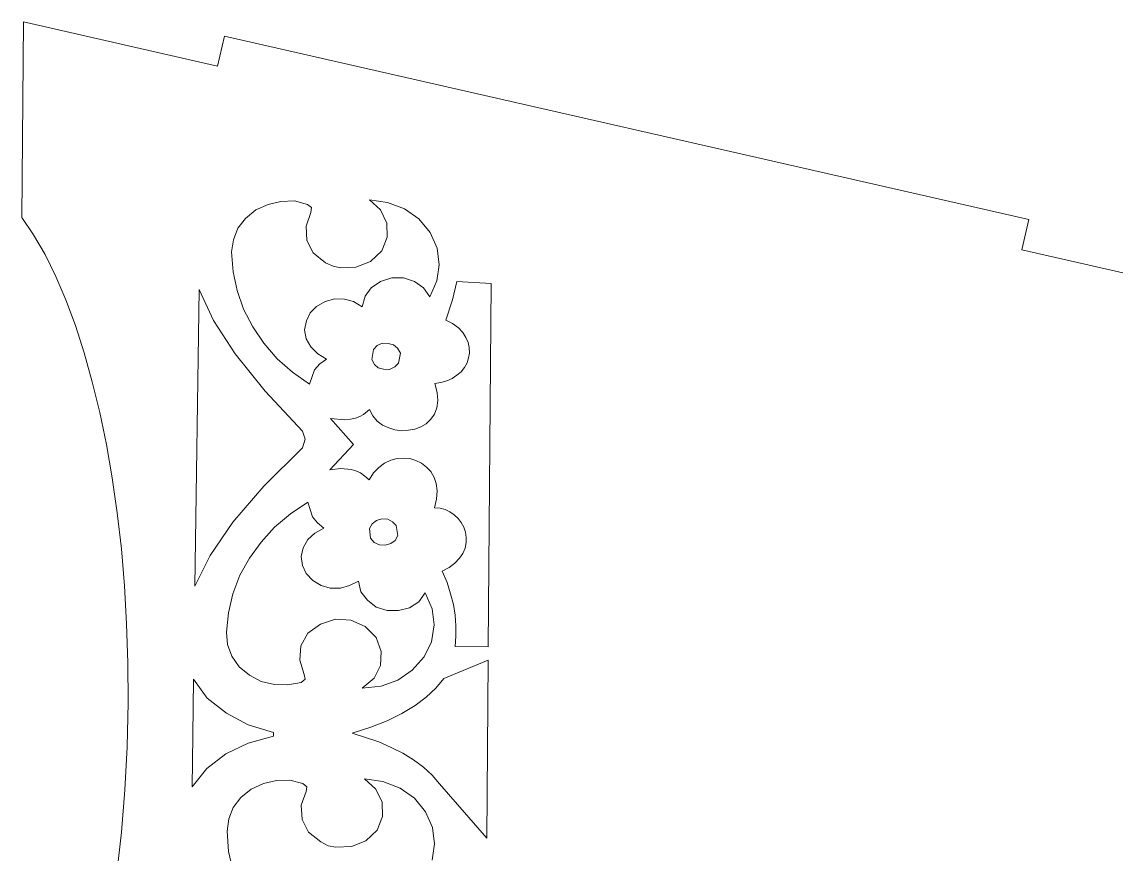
# Model space of a CAD drawing. Header units: inches. Extents: x -2.95 to 3.29, y -5.05 to 4.57.
# Drawn here: x -2.838 to -1.351, y 3.444 to 4.574 of the extents above; entities that cross this region are included whole.
import ezdxf

# ---------------------------------------------------------------- set-up
doc = ezdxf.new("R2010")
doc.units = ezdxf.units.IN
doc.header["$MEASUREMENT"] = 0
doc.layers.add('Katman 1', color=7, linetype='Continuous')

msp = doc.modelspace()

# ---------------------------------------------------------------- linework, layer by layer
at = {"layer": 'Katman 1', "color": 250, "lineweight": 9}
for points in [[(-2.8376, 4.3084), (-2.8376, 4.3084), (-2.8355, 4.5744), (-2.8355, 4.5744)], [(-2.8355, 4.5744), (-2.8355, 4.5744), (-2.5717, 4.5142), (-2.5717, 4.5142)], [(-2.5717, 4.5142), (-2.5717, 4.5142), (-2.5623, 4.5551), (-2.5623, 4.5551)], [(-2.5623, 4.5551), (-2.5623, 4.5551), (-1.4702, 4.3057), (-1.4702, 4.3057)], [(-2.52, 4.3189), (-2.52, 4.3189), (-2.5032, 4.3264), (-2.5032, 4.3264)], [(-2.5032, 4.3264), (-2.5032, 4.3264), (-2.4857, 4.3305), (-2.4857, 4.3305)], [(-2.4857, 4.3305), (-2.4857, 4.3305), (-2.4675, 4.3311), (-2.4675, 4.3311)], [(-2.4675, 4.3311), (-2.4675, 4.3311), (-2.4496, 4.3264), (-2.4496, 4.3264)], [(-2.4496, 4.3264), (-2.4496, 4.3264), (-2.4444, 4.3221), (-2.4444, 4.3221)], [(-2.3656, 4.3324), (-2.3656, 4.3324), (-2.3411, 4.329), (-2.3411, 4.329)], [(-2.3506, 4.3189), (-2.3506, 4.3189), (-2.3656, 4.3324), (-2.3656, 4.3324)], [(-2.3411, 4.329), (-2.3411, 4.329), (-2.3177, 4.3204), (-2.3177, 4.3204)], [(-2.5338, 4.3074), (-2.5338, 4.3074), (-2.52, 4.3189), (-2.52, 4.3189)], [(-2.4452, 4.3154), (-2.4452, 4.3154), (-2.4516, 4.2966), (-2.4516, 4.2966)], [(-2.4444, 4.3221), (-2.4444, 4.3221), (-2.4452, 4.3154), (-2.4452, 4.3154)], [(-2.3417, 4.301), (-2.3417, 4.301), (-2.3506, 4.3189), (-2.3506, 4.3189)], [(-2.3177, 4.3204), (-2.3177, 4.3204), (-2.2983, 4.3067), (-2.2983, 4.3067)], [(-2.8217, 4.2848), (-2.8217, 4.2848), (-2.8376, 4.3084), (-2.8376, 4.3084)], [(-2.5444, 4.2939), (-2.5444, 4.2939), (-2.5338, 4.3074), (-2.5338, 4.3074)], [(-2.4516, 4.2966), (-2.4516, 4.2966), (-2.4504, 4.2774), (-2.4504, 4.2774)], [(-2.3415, 4.2818), (-2.3415, 4.2818), (-2.3417, 4.301), (-2.3417, 4.301)], [(-2.2983, 4.3067), (-2.2983, 4.3067), (-2.283, 4.2883), (-2.283, 4.2883)], [(-1.4702, 4.3057), (-1.4702, 4.3057), (-1.4796, 4.2648), (-1.4796, 4.2648)], [(-2.8061, 4.2581), (-2.8061, 4.2581), (-2.8217, 4.2848), (-2.8217, 4.2848)], [(-2.5501, 4.2781), (-2.5501, 4.2781), (-2.5444, 4.2939), (-2.5444, 4.2939)], [(-2.3486, 4.2633), (-2.3486, 4.2633), (-2.3415, 4.2818), (-2.3415, 4.2818)], [(-2.283, 4.2883), (-2.283, 4.2883), (-2.2737, 4.2669), (-2.2737, 4.2669)], [(-2.5527, 4.2617), (-2.5527, 4.2617), (-2.5501, 4.2781), (-2.5501, 4.2781)], [(-2.4504, 4.2774), (-2.4504, 4.2774), (-2.4421, 4.2605), (-2.4421, 4.2605)], [(-2.2737, 4.2669), (-2.2737, 4.2669), (-2.2707, 4.2441), (-2.2707, 4.2441)], [(-2.7916, 4.2286), (-2.7916, 4.2286), (-2.8061, 4.2581), (-2.8061, 4.2581)], [(-2.5505, 4.2347), (-2.5505, 4.2347), (-2.5527, 4.2617), (-2.5527, 4.2617)], [(-2.4421, 4.2605), (-2.4421, 4.2605), (-2.4254, 4.2471), (-2.4254, 4.2471)], [(-2.3641, 4.2487), (-2.3641, 4.2487), (-2.3486, 4.2633), (-2.3486, 4.2633)], [(-1.4796, 4.2648), (-1.4796, 4.2648), (-1.2068, 4.2025), (-1.2068, 4.2025)], [(-2.4254, 4.2471), (-2.4254, 4.2471), (-2.4149, 4.2425), (-2.4149, 4.2425)], [(-2.4149, 4.2425), (-2.4149, 4.2425), (-2.4048, 4.2403), (-2.4048, 4.2403)], [(-2.4048, 4.2403), (-2.4048, 4.2403), (-2.3838, 4.2411), (-2.3838, 4.2411)], [(-2.3838, 4.2411), (-2.3838, 4.2411), (-2.3641, 4.2487), (-2.3641, 4.2487)], [(-2.2707, 4.2441), (-2.2707, 4.2441), (-2.2741, 4.2224), (-2.2741, 4.2224)], [(-2.7779, 4.1967), (-2.7779, 4.1967), (-2.7916, 4.2286), (-2.7916, 4.2286)], [(-2.545, 4.2092), (-2.545, 4.2092), (-2.5505, 4.2347), (-2.5505, 4.2347)], [(-2.3504, 4.2216), (-2.3504, 4.2216), (-2.363, 4.213), (-2.363, 4.213)], [(-2.3353, 4.2268), (-2.3353, 4.2268), (-2.3504, 4.2216), (-2.3504, 4.2216)], [(-2.3191, 4.2266), (-2.3191, 4.2266), (-2.3353, 4.2268), (-2.3353, 4.2268)], [(-2.3045, 4.2216), (-2.3045, 4.2216), (-2.3191, 4.2266), (-2.3191, 4.2266)], [(-2.2923, 4.2131), (-2.2923, 4.2131), (-2.3045, 4.2216), (-2.3045, 4.2216)], [(-2.2741, 4.2224), (-2.2741, 4.2224), (-2.2837, 4.2008), (-2.2837, 4.2008)], [(-2.2468, 4.2215), (-2.2468, 4.2215), (-2.2529, 4.1967), (-2.2529, 4.1967)], [(-2.2002, 4.2191), (-2.2002, 4.2191), (-2.2468, 4.2215), (-2.2468, 4.2215)], [(-2.6028, 3.8078), (-2.6028, 3.8078), (-2.5968, 4.2106), (-2.5968, 4.2106)], [(-2.5968, 4.2106), (-2.5968, 4.2106), (-2.5772, 4.1685), (-2.5772, 4.1685)], [(-2.5365, 4.1839), (-2.5365, 4.1839), (-2.545, 4.2092), (-2.545, 4.2092)], [(-2.363, 4.213), (-2.363, 4.213), (-2.3712, 4.2015), (-2.3712, 4.2015)], [(-2.2837, 4.2008), (-2.2837, 4.2008), (-2.2923, 4.2131), (-2.2923, 4.2131)], [(-2.2041, 3.7252), (-2.2041, 3.7252), (-2.2002, 4.2191), (-2.2002, 4.2191)], [(-2.7649, 4.1619), (-2.7649, 4.1619), (-2.7779, 4.1967), (-2.7779, 4.1967)], [(-2.4258, 4.1946), (-2.4258, 4.1946), (-2.4374, 4.1877), (-2.4374, 4.1877)], [(-2.4125, 4.198), (-2.4125, 4.198), (-2.4258, 4.1946), (-2.4258, 4.1946)], [(-2.3996, 4.1975), (-2.3996, 4.1975), (-2.4125, 4.198), (-2.4125, 4.198)], [(-2.3873, 4.1943), (-2.3873, 4.1943), (-2.3996, 4.1975), (-2.3996, 4.1975)], [(-2.3755, 4.1872), (-2.3755, 4.1872), (-2.3873, 4.1943), (-2.3873, 4.1943)], [(-2.3712, 4.2015), (-2.3712, 4.2015), (-2.3755, 4.1872), (-2.3755, 4.1872)], [(-2.2529, 4.1967), (-2.2529, 4.1967), (-2.2619, 4.1691), (-2.2619, 4.1691)], [(-2.5241, 4.16), (-2.5241, 4.16), (-2.5365, 4.1839), (-2.5365, 4.1839)], [(-2.4462, 4.179), (-2.4462, 4.179), (-2.4512, 4.1682), (-2.4512, 4.1682)], [(-2.4374, 4.1877), (-2.4374, 4.1877), (-2.4462, 4.179), (-2.4462, 4.179)], [(-2.7529, 4.1247), (-2.7529, 4.1247), (-2.7649, 4.1619), (-2.7649, 4.1619)], [(-2.5772, 4.1685), (-2.5772, 4.1685), (-2.5478, 4.1231), (-2.5478, 4.1231)], [(-2.4512, 4.1682), (-2.4512, 4.1682), (-2.4538, 4.1559), (-2.4538, 4.1559)], [(-2.2619, 4.1691), (-2.2619, 4.1691), (-2.2528, 4.1645), (-2.2528, 4.1645)], [(-2.2528, 4.1645), (-2.2528, 4.1645), (-2.2448, 4.1585), (-2.2448, 4.1585)], [(-2.5088, 4.1378), (-2.5088, 4.1378), (-2.5241, 4.16), (-2.5241, 4.16)], [(-2.4538, 4.1559), (-2.4538, 4.1559), (-2.4514, 4.1437), (-2.4514, 4.1437)], [(-2.2448, 4.1585), (-2.2448, 4.1585), (-2.2389, 4.1522), (-2.2389, 4.1522)], [(-2.2389, 4.1522), (-2.2389, 4.1522), (-2.2344, 4.1455), (-2.2344, 4.1455)], [(-2.4908, 4.1167), (-2.4908, 4.1167), (-2.5088, 4.1378), (-2.5088, 4.1378)], [(-2.4514, 4.1437), (-2.4514, 4.1437), (-2.4452, 4.1328), (-2.4452, 4.1328)], [(-2.4452, 4.1328), (-2.4452, 4.1328), (-2.4358, 4.1233), (-2.4358, 4.1233)], [(-2.3602, 4.1293), (-2.3602, 4.1293), (-2.3549, 4.1345), (-2.3549, 4.1345)], [(-2.3549, 4.1345), (-2.3549, 4.1345), (-2.3482, 4.1376), (-2.3482, 4.1376)], [(-2.3482, 4.1376), (-2.3482, 4.1376), (-2.3402, 4.1375), (-2.3402, 4.1375)], [(-2.3402, 4.1375), (-2.3402, 4.1375), (-2.3328, 4.1354), (-2.3328, 4.1354)], [(-2.3328, 4.1354), (-2.3328, 4.1354), (-2.3273, 4.1308), (-2.3273, 4.1308)], [(-2.2344, 4.1455), (-2.2344, 4.1455), (-2.2313, 4.1385), (-2.2313, 4.1385)], [(-2.2313, 4.1385), (-2.2313, 4.1385), (-2.23, 4.1318), (-2.23, 4.1318)], [(-2.23, 4.1318), (-2.23, 4.1318), (-2.2297, 4.1244), (-2.2297, 4.1244)], [(-2.742, 4.0851), (-2.742, 4.0851), (-2.7529, 4.1247), (-2.7529, 4.1247)], [(-2.5478, 4.1231), (-2.5478, 4.1231), (-2.5073, 4.0724), (-2.5073, 4.0724)], [(-2.47, 4.0983), (-2.47, 4.0983), (-2.4908, 4.1167), (-2.4908, 4.1167)], [(-2.4358, 4.1233), (-2.4358, 4.1233), (-2.424, 4.1162), (-2.424, 4.1162)], [(-2.3624, 4.1157), (-2.3624, 4.1157), (-2.3602, 4.1293), (-2.3602, 4.1293)], [(-2.3273, 4.1308), (-2.3273, 4.1308), (-2.3235, 4.1241), (-2.3235, 4.1241)], [(-2.3235, 4.1241), (-2.3235, 4.1241), (-2.3261, 4.1108), (-2.3261, 4.1108)], [(-2.2308, 4.1181), (-2.2308, 4.1181), (-2.2329, 4.1112), (-2.2329, 4.1112)], [(-2.2297, 4.1244), (-2.2297, 4.1244), (-2.2308, 4.1181), (-2.2308, 4.1181)], [(-2.4331, 4.1096), (-2.4331, 4.1096), (-2.4402, 4.1016), (-2.4402, 4.1016)], [(-2.424, 4.1162), (-2.424, 4.1162), (-2.4331, 4.1096), (-2.4331, 4.1096)], [(-2.3586, 4.109), (-2.3586, 4.109), (-2.3624, 4.1157), (-2.3624, 4.1157)], [(-2.3537, 4.1044), (-2.3537, 4.1044), (-2.3586, 4.109), (-2.3586, 4.109)], [(-2.3464, 4.1023), (-2.3464, 4.1023), (-2.3537, 4.1044), (-2.3537, 4.1044)], [(-2.3384, 4.1022), (-2.3384, 4.1022), (-2.3464, 4.1023), (-2.3464, 4.1023)], [(-2.331, 4.1056), (-2.331, 4.1056), (-2.3384, 4.1022), (-2.3384, 4.1022)], [(-2.3261, 4.1108), (-2.3261, 4.1108), (-2.331, 4.1056), (-2.331, 4.1056)], [(-2.2365, 4.1049), (-2.2365, 4.1049), (-2.2411, 4.099), (-2.2411, 4.099)], [(-2.2329, 4.1112), (-2.2329, 4.1112), (-2.2365, 4.1049), (-2.2365, 4.1049)], [(-2.447, 4.0821), (-2.447, 4.0821), (-2.47, 4.0983), (-2.47, 4.0983)], [(-2.4402, 4.1016), (-2.4402, 4.1016), (-2.447, 4.0821), (-2.447, 4.0821)], [(-2.2531, 4.0899), (-2.2531, 4.0899), (-2.2604, 4.0865), (-2.2604, 4.0865)], [(-2.2467, 4.0941), (-2.2467, 4.0941), (-2.2531, 4.0899), (-2.2531, 4.0899)], [(-2.2411, 4.099), (-2.2411, 4.099), (-2.2467, 4.0941), (-2.2467, 4.0941)], [(-2.7318, 4.0437), (-2.7318, 4.0437), (-2.742, 4.0851), (-2.742, 4.0851)], [(-2.5073, 4.0724), (-2.5073, 4.0724), (-2.4563, 4.0184), (-2.4563, 4.0184)], [(-2.2685, 4.0842), (-2.2685, 4.0842), (-2.2769, 4.0828), (-2.2769, 4.0828)], [(-2.2769, 4.0828), (-2.2769, 4.0828), (-2.2735, 4.0706), (-2.2735, 4.0706)], [(-2.2604, 4.0865), (-2.2604, 4.0865), (-2.2685, 4.0842), (-2.2685, 4.0842)], [(-2.2726, 4.0597), (-2.2726, 4.0597), (-2.274, 4.0499), (-2.274, 4.0499)], [(-2.2735, 4.0706), (-2.2735, 4.0706), (-2.2726, 4.0597), (-2.2726, 4.0597)], [(-2.7228, 3.9999), (-2.7228, 3.9999), (-2.7318, 4.0437), (-2.7318, 4.0437)], [(-2.3654, 4.0478), (-2.3654, 4.0478), (-2.3738, 4.0409), (-2.3738, 4.0409)], [(-2.3609, 4.039), (-2.3609, 4.039), (-2.3654, 4.0478), (-2.3654, 4.0478)], [(-2.274, 4.0499), (-2.274, 4.0499), (-2.2772, 4.0415), (-2.2772, 4.0415)], [(-2.3991, 4.0337), (-2.3991, 4.0337), (-2.4183, 4.0356), (-2.4183, 4.0356)], [(-2.4183, 4.0356), (-2.4183, 4.0356), (-2.3871, 4), (-2.3871, 4)], [(-2.3914, 4.0347), (-2.3914, 4.0347), (-2.3991, 4.0337), (-2.3991, 4.0337)], [(-2.3844, 4.0357), (-2.3844, 4.0357), (-2.3914, 4.0347), (-2.3914, 4.0347)], [(-2.3787, 4.0381), (-2.3787, 4.0381), (-2.3844, 4.0357), (-2.3844, 4.0357)], [(-2.3738, 4.0409), (-2.3738, 4.0409), (-2.3787, 4.0381), (-2.3787, 4.0381)], [(-2.355, 4.032), (-2.355, 4.032), (-2.3609, 4.039), (-2.3609, 4.039)], [(-2.3477, 4.0266), (-2.3477, 4.0266), (-2.355, 4.032), (-2.355, 4.032)], [(-2.2885, 4.0283), (-2.2885, 4.0283), (-2.2959, 4.0242), (-2.2959, 4.0242)], [(-2.2822, 4.0346), (-2.2822, 4.0346), (-2.2885, 4.0283), (-2.2885, 4.0283)], [(-2.2772, 4.0415), (-2.2772, 4.0415), (-2.2822, 4.0346), (-2.2822, 4.0346)], [(-2.4563, 4.0184), (-2.4563, 4.0184), (-2.4528, 4.0072), (-2.4528, 4.0072)], [(-2.3393, 4.0227), (-2.3393, 4.0227), (-2.3477, 4.0266), (-2.3477, 4.0266)], [(-2.3309, 4.0199), (-2.3309, 4.0199), (-2.3393, 4.0227), (-2.3393, 4.0227)], [(-2.3218, 4.0188), (-2.3218, 4.0188), (-2.3309, 4.0199), (-2.3309, 4.0199)], [(-2.3127, 4.0194), (-2.3127, 4.0194), (-2.3218, 4.0188), (-2.3218, 4.0188)], [(-2.304, 4.0211), (-2.304, 4.0211), (-2.3127, 4.0194), (-2.3127, 4.0194)], [(-2.2959, 4.0242), (-2.2959, 4.0242), (-2.304, 4.0211), (-2.304, 4.0211)], [(-2.7151, 3.9546), (-2.7151, 3.9546), (-2.7228, 3.9999), (-2.7228, 3.9999)], [(-2.4528, 4.0072), (-2.4528, 4.0072), (-2.4564, 3.9957), (-2.4564, 3.9957)], [(-2.3871, 4), (-2.3871, 4), (-2.4192, 3.9656), (-2.4192, 3.9656)], [(-2.4564, 3.9957), (-2.4564, 3.9957), (-2.509, 3.9433), (-2.509, 3.9433)], [(-2.3601, 3.9617), (-2.3601, 3.9617), (-2.353, 3.969), (-2.353, 3.969)], [(-2.353, 3.969), (-2.353, 3.969), (-2.3453, 3.9749), (-2.3453, 3.9749)], [(-2.3453, 3.9749), (-2.3453, 3.9749), (-2.3365, 3.9787), (-2.3365, 3.9787)], [(-2.3365, 3.9787), (-2.3365, 3.9787), (-2.3281, 3.981), (-2.3281, 3.981)], [(-2.3281, 3.981), (-2.3281, 3.981), (-2.3193, 3.9817), (-2.3193, 3.9817)], [(-2.3193, 3.9817), (-2.3193, 3.9817), (-2.3106, 3.9809), (-2.3106, 3.9809)], [(-2.3106, 3.9809), (-2.3106, 3.9809), (-2.3026, 3.9784), (-2.3026, 3.9784)], [(-2.3026, 3.9784), (-2.3026, 3.9784), (-2.2949, 3.9748), (-2.2949, 3.9748)], [(-2.2949, 3.9748), (-2.2949, 3.9748), (-2.2879, 3.9695), (-2.2879, 3.9695)], [(-2.2879, 3.9695), (-2.2879, 3.9695), (-2.2821, 3.9632), (-2.2821, 3.9632)], [(-2.7081, 3.9073), (-2.7081, 3.9073), (-2.7151, 3.9546), (-2.7151, 3.9546)], [(-2.4192, 3.9656), (-2.4192, 3.9656), (-2.4045, 3.9673), (-2.4045, 3.9673)], [(-2.4045, 3.9673), (-2.4045, 3.9673), (-2.3905, 3.9661), (-2.3905, 3.9661)], [(-2.3905, 3.9661), (-2.3905, 3.9661), (-2.3839, 3.9643), (-2.3839, 3.9643)], [(-2.3839, 3.9643), (-2.3839, 3.9643), (-2.3776, 3.9614), (-2.3776, 3.9614)], [(-2.3776, 3.9614), (-2.3776, 3.9614), (-2.3717, 3.9572), (-2.3717, 3.9572)], [(-2.3717, 3.9572), (-2.3717, 3.9572), (-2.3661, 3.9522), (-2.3661, 3.9522)], [(-2.3661, 3.9522), (-2.3661, 3.9522), (-2.3601, 3.9617), (-2.3601, 3.9617)], [(-2.2821, 3.9632), (-2.2821, 3.9632), (-2.2775, 3.9554), (-2.2775, 3.9554)], [(-2.2775, 3.9554), (-2.2775, 3.9554), (-2.2748, 3.947), (-2.2748, 3.947)], [(-2.509, 3.9433), (-2.509, 3.9433), (-2.551, 3.8946), (-2.551, 3.8946)], [(-2.2748, 3.947), (-2.2748, 3.947), (-2.2735, 3.9372), (-2.2735, 3.9372)], [(-2.2743, 3.926), (-2.2743, 3.926), (-2.2772, 3.9141), (-2.2772, 3.9141)], [(-2.2735, 3.9372), (-2.2735, 3.9372), (-2.2743, 3.926), (-2.2743, 3.926)], [(-2.449, 3.9218), (-2.449, 3.9218), (-2.4729, 3.9059), (-2.4729, 3.9059)], [(-2.4428, 3.9018), (-2.4428, 3.9018), (-2.449, 3.9218), (-2.449, 3.9218)], [(-2.2772, 3.9141), (-2.2772, 3.9141), (-2.2695, 3.9134), (-2.2695, 3.9134)], [(-2.2695, 3.9134), (-2.2695, 3.9134), (-2.2625, 3.9116), (-2.2625, 3.9116)], [(-2.2625, 3.9116), (-2.2625, 3.9116), (-2.2562, 3.9087), (-2.2562, 3.9087)], [(-2.2562, 3.9087), (-2.2562, 3.9087), (-2.2503, 3.9045), (-2.2503, 3.9045)], [(-2.7025, 3.8583), (-2.7025, 3.8583), (-2.7081, 3.9073), (-2.7081, 3.9073)], [(-2.551, 3.8946), (-2.551, 3.8946), (-2.5818, 3.8493), (-2.5818, 3.8493)], [(-2.4729, 3.9059), (-2.4729, 3.9059), (-2.4944, 3.8878), (-2.4944, 3.8878)], [(-2.4362, 3.8937), (-2.4362, 3.8937), (-2.4428, 3.9018), (-2.4428, 3.9018)], [(-2.3561, 3.8969), (-2.3561, 3.8969), (-2.362, 3.8924), (-2.362, 3.8924)], [(-2.3487, 3.8989), (-2.3487, 3.8989), (-2.3561, 3.8969), (-2.3561, 3.8969)], [(-2.3407, 3.8985), (-2.3407, 3.8985), (-2.3487, 3.8989), (-2.3487, 3.8989)], [(-2.3344, 3.895), (-2.3344, 3.895), (-2.3407, 3.8985), (-2.3407, 3.8985)], [(-2.3292, 3.89), (-2.3292, 3.89), (-2.3344, 3.895), (-2.3344, 3.895)], [(-2.2503, 3.9045), (-2.2503, 3.9045), (-2.2451, 3.8995), (-2.2451, 3.8995)], [(-2.2451, 3.8995), (-2.2451, 3.8995), (-2.241, 3.8939), (-2.241, 3.8939)], [(-2.241, 3.8939), (-2.241, 3.8939), (-2.2375, 3.8879), (-2.2375, 3.8879)], [(-2.4944, 3.8878), (-2.4944, 3.8878), (-2.5127, 3.8673), (-2.5127, 3.8673)], [(-2.4494, 3.871), (-2.4494, 3.871), (-2.4398, 3.8797), (-2.4398, 3.8797)], [(-2.4398, 3.8797), (-2.4398, 3.8797), (-2.4275, 3.8863), (-2.4275, 3.8863)], [(-2.4275, 3.8863), (-2.4275, 3.8863), (-2.4362, 3.8937), (-2.4362, 3.8937)], [(-2.362, 3.8924), (-2.362, 3.8924), (-2.3656, 3.8858), (-2.3656, 3.8858)], [(-2.3656, 3.8858), (-2.3656, 3.8858), (-2.3643, 3.8728), (-2.3643, 3.8728)], [(-2.3268, 3.8764), (-2.3268, 3.8764), (-2.3292, 3.89), (-2.3292, 3.89)], [(-2.2375, 3.8879), (-2.2375, 3.8879), (-2.2351, 3.8809), (-2.2351, 3.8809)], [(-2.2351, 3.8809), (-2.2351, 3.8809), (-2.2341, 3.8739), (-2.2341, 3.8739)], [(-2.5127, 3.8673), (-2.5127, 3.8673), (-2.5283, 3.8458), (-2.5283, 3.8458)], [(-2.4554, 3.8595), (-2.4554, 3.8595), (-2.4494, 3.871), (-2.4494, 3.871)], [(-2.3643, 3.8728), (-2.3643, 3.8728), (-2.3591, 3.8668), (-2.3591, 3.8668)], [(-2.3591, 3.8668), (-2.3591, 3.8668), (-2.3518, 3.8636), (-2.3518, 3.8636)], [(-2.3441, 3.8632), (-2.3441, 3.8632), (-2.3367, 3.8656), (-2.3367, 3.8656)], [(-2.3367, 3.8656), (-2.3367, 3.8656), (-2.3307, 3.8697), (-2.3307, 3.8697)], [(-2.3307, 3.8697), (-2.3307, 3.8697), (-2.3268, 3.8764), (-2.3268, 3.8764)], [(-2.2342, 3.8669), (-2.2342, 3.8669), (-2.2356, 3.8592), (-2.2356, 3.8592)], [(-2.2341, 3.8739), (-2.2341, 3.8739), (-2.2342, 3.8669), (-2.2342, 3.8669)], [(-2.6984, 3.8082), (-2.6984, 3.8082), (-2.7025, 3.8583), (-2.7025, 3.8583)], [(-2.5818, 3.8493), (-2.5818, 3.8493), (-2.6028, 3.8078), (-2.6028, 3.8078)], [(-2.4583, 3.848), (-2.4583, 3.848), (-2.4554, 3.8595), (-2.4554, 3.8595)], [(-2.3518, 3.8636), (-2.3518, 3.8636), (-2.3441, 3.8632), (-2.3441, 3.8632)], [(-2.2385, 3.8522), (-2.2385, 3.8522), (-2.2431, 3.8456), (-2.2431, 3.8456)], [(-2.2356, 3.8592), (-2.2356, 3.8592), (-2.2385, 3.8522), (-2.2385, 3.8522)], [(-2.5283, 3.8458), (-2.5283, 3.8458), (-2.5415, 3.8224), (-2.5415, 3.8224)], [(-2.4563, 3.8357), (-2.4563, 3.8357), (-2.4583, 3.848), (-2.4583, 3.848)], [(-2.4514, 3.8248), (-2.4514, 3.8248), (-2.4563, 3.8357), (-2.4563, 3.8357)], [(-2.2494, 3.839), (-2.2494, 3.839), (-2.2572, 3.8331), (-2.2572, 3.8331)], [(-2.2431, 3.8456), (-2.2431, 3.8456), (-2.2494, 3.839), (-2.2494, 3.839)], [(-2.5415, 3.8224), (-2.5415, 3.8224), (-2.5511, 3.7973), (-2.5511, 3.7973)], [(-2.4425, 3.8153), (-2.4425, 3.8153), (-2.4514, 3.8248), (-2.4514, 3.8248)], [(-2.2572, 3.8331), (-2.2572, 3.8331), (-2.2667, 3.828), (-2.2667, 3.828)], [(-2.2667, 3.828), (-2.2667, 3.828), (-2.2601, 3.8125), (-2.2601, 3.8125)], [(-2.6953, 3.7564), (-2.6953, 3.7564), (-2.6984, 3.8082), (-2.6984, 3.8082)], [(-2.431, 3.8086), (-2.431, 3.8086), (-2.4425, 3.8153), (-2.4425, 3.8153)], [(-2.4187, 3.805), (-2.4187, 3.805), (-2.431, 3.8086), (-2.431, 3.8086)], [(-2.4047, 3.8049), (-2.4047, 3.8049), (-2.4187, 3.805), (-2.4187, 3.805)], [(-2.3925, 3.8083), (-2.3925, 3.8083), (-2.4047, 3.8049), (-2.4047, 3.8049)], [(-2.3805, 3.8145), (-2.3805, 3.8145), (-2.3925, 3.8083), (-2.3925, 3.8083)], [(-2.3771, 3.8001), (-2.3771, 3.8001), (-2.3805, 3.8145), (-2.3805, 3.8145)], [(-2.2601, 3.8125), (-2.2601, 3.8125), (-2.2554, 3.7974), (-2.2554, 3.7974)], [(-2.5511, 3.7973), (-2.5511, 3.7973), (-2.5569, 3.7714), (-2.5569, 3.7714)], [(-2.3684, 3.7888), (-2.3684, 3.7888), (-2.3771, 3.8001), (-2.3771, 3.8001)], [(-2.29, 3.7984), (-2.29, 3.7984), (-2.2985, 3.7865), (-2.2985, 3.7865)], [(-2.2804, 3.7769), (-2.2804, 3.7769), (-2.29, 3.7984), (-2.29, 3.7984)], [(-2.2554, 3.7974), (-2.2554, 3.7974), (-2.2516, 3.7827), (-2.2516, 3.7827)], [(-2.3563, 3.7793), (-2.3563, 3.7793), (-2.3684, 3.7888), (-2.3684, 3.7888)], [(-2.3416, 3.7746), (-2.3416, 3.7746), (-2.3563, 3.7793), (-2.3563, 3.7793)], [(-2.3111, 3.7782), (-2.3111, 3.7782), (-2.3259, 3.7745), (-2.3259, 3.7745)], [(-2.2985, 3.7865), (-2.2985, 3.7865), (-2.3111, 3.7782), (-2.3111, 3.7782)], [(-2.2777, 3.7549), (-2.2777, 3.7549), (-2.2804, 3.7769), (-2.2804, 3.7769)], [(-2.2516, 3.7827), (-2.2516, 3.7827), (-2.2493, 3.7683), (-2.2493, 3.7683)], [(-2.5569, 3.7714), (-2.5569, 3.7714), (-2.5596, 3.7449), (-2.5596, 3.7449)], [(-2.4321, 3.7561), (-2.4321, 3.7561), (-2.4117, 3.7626), (-2.4117, 3.7626)], [(-2.4117, 3.7626), (-2.4117, 3.7626), (-2.3907, 3.7614), (-2.3907, 3.7614)], [(-2.3907, 3.7614), (-2.3907, 3.7614), (-2.3712, 3.7528), (-2.3712, 3.7528)], [(-2.3259, 3.7745), (-2.3259, 3.7745), (-2.3416, 3.7746), (-2.3416, 3.7746)], [(-2.2493, 3.7683), (-2.2493, 3.7683), (-2.2484, 3.7536), (-2.2484, 3.7536)], [(-2.6935, 3.7035), (-2.6935, 3.7035), (-2.6953, 3.7564), (-2.6953, 3.7564)], [(-2.449, 3.7436), (-2.449, 3.7436), (-2.4321, 3.7561), (-2.4321, 3.7561)], [(-2.3712, 3.7528), (-2.3712, 3.7528), (-2.3566, 3.738), (-2.3566, 3.738)], [(-2.2814, 3.7322), (-2.2814, 3.7322), (-2.2777, 3.7549), (-2.2777, 3.7549)], [(-2.2484, 3.7536), (-2.2484, 3.7536), (-2.2481, 3.7396), (-2.2481, 3.7396)], [(-2.5596, 3.7449), (-2.5596, 3.7449), (-2.5583, 3.7284), (-2.5583, 3.7284)], [(-2.4586, 3.7266), (-2.4586, 3.7266), (-2.449, 3.7436), (-2.449, 3.7436)], [(-2.3566, 3.738), (-2.3566, 3.738), (-2.3494, 3.719), (-2.3494, 3.719)], [(-2.291, 3.7116), (-2.291, 3.7116), (-2.2814, 3.7322), (-2.2814, 3.7322)], [(-2.2481, 3.7396), (-2.2481, 3.7396), (-2.2493, 3.7256), (-2.2493, 3.7256)], [(-2.5583, 3.7284), (-2.5583, 3.7284), (-2.5524, 3.7126), (-2.5524, 3.7126)], [(-2.4601, 3.7069), (-2.4601, 3.7069), (-2.4586, 3.7266), (-2.4586, 3.7266)], [(-2.3494, 3.719), (-2.3494, 3.719), (-2.3503, 3.6998), (-2.3503, 3.6998)], [(-2.2493, 3.7256), (-2.2493, 3.7256), (-2.2041, 3.7252), (-2.2041, 3.7252)], [(-2.6933, 3.6496), (-2.6933, 3.6496), (-2.6935, 3.7035), (-2.6935, 3.7035)], [(-2.5524, 3.7126), (-2.5524, 3.7126), (-2.5424, 3.6982), (-2.5424, 3.6982)], [(-2.454, 3.6877), (-2.454, 3.6877), (-2.4601, 3.7069), (-2.4601, 3.7069)], [(-2.3073, 3.6935), (-2.3073, 3.6935), (-2.291, 3.7116), (-2.291, 3.7116)], [(-2.2043, 3.7071), (-2.2043, 3.7071), (-2.2643, 3.682), (-2.2643, 3.682)], [(-2.2062, 3.4652), (-2.2062, 3.4652), (-2.2043, 3.7071), (-2.2043, 3.7071)], [(-2.5424, 3.6982), (-2.5424, 3.6982), (-2.5285, 3.6869), (-2.5285, 3.6869)], [(-2.5285, 3.6869), (-2.5285, 3.6869), (-2.5128, 3.6783), (-2.5128, 3.6783)], [(-2.453, 3.6814), (-2.453, 3.6814), (-2.454, 3.6877), (-2.454, 3.6877)], [(-2.3503, 3.6998), (-2.3503, 3.6998), (-2.3591, 3.6824), (-2.3591, 3.6824)], [(-2.327, 3.68), (-2.327, 3.68), (-2.3073, 3.6935), (-2.3073, 3.6935)], [(-2.6045, 3.6812), (-2.6045, 3.6812), (-2.6055, 3.6049), (-2.6055, 3.6049)], [(-2.5858, 3.6555), (-2.5858, 3.6555), (-2.6045, 3.6812), (-2.6045, 3.6812)], [(-2.5128, 3.6783), (-2.5128, 3.6783), (-2.4943, 3.674), (-2.4943, 3.674)], [(-2.4943, 3.674), (-2.4943, 3.674), (-2.4765, 3.6735), (-2.4765, 3.6735)], [(-2.4765, 3.6735), (-2.4765, 3.6735), (-2.4582, 3.6769), (-2.4582, 3.6769)], [(-2.4582, 3.6769), (-2.4582, 3.6769), (-2.453, 3.6814), (-2.453, 3.6814)], [(-2.3591, 3.6824), (-2.3591, 3.6824), (-2.3754, 3.6689), (-2.3754, 3.6689)], [(-2.3754, 3.6689), (-2.3754, 3.6689), (-2.3498, 3.6718), (-2.3498, 3.6718)], [(-2.3498, 3.6718), (-2.3498, 3.6718), (-2.327, 3.68), (-2.327, 3.68)], [(-2.2643, 3.682), (-2.2643, 3.682), (-2.2753, 3.6691), (-2.2753, 3.6691)], [(-2.2883, 3.657), (-2.2883, 3.657), (-2.3034, 3.6455), (-2.3034, 3.6455)], [(-2.2753, 3.6691), (-2.2753, 3.6691), (-2.2883, 3.657), (-2.2883, 3.657)], [(-2.6948, 3.5895), (-2.6948, 3.5895), (-2.6933, 3.6496), (-2.6933, 3.6496)], [(-2.5597, 3.6349), (-2.5597, 3.6349), (-2.5858, 3.6555), (-2.5858, 3.6555)], [(-2.3034, 3.6455), (-2.3034, 3.6455), (-2.3214, 3.6348), (-2.3214, 3.6348)], [(-2.5301, 3.6193), (-2.5301, 3.6193), (-2.5597, 3.6349), (-2.5597, 3.6349)], [(-2.3214, 3.6348), (-2.3214, 3.6348), (-2.3414, 3.6248), (-2.3414, 3.6248)], [(-2.4959, 3.6089), (-2.4959, 3.6089), (-2.5301, 3.6193), (-2.5301, 3.6193)], [(-2.3635, 3.6159), (-2.3635, 3.6159), (-2.3888, 3.608), (-2.3888, 3.608)], [(-2.3414, 3.6248), (-2.3414, 3.6248), (-2.3635, 3.6159), (-2.3635, 3.6159)], [(-2.6055, 3.6049), (-2.6055, 3.6049), (-2.6063, 3.5349), (-2.6063, 3.5349)], [(-2.5303, 3.5945), (-2.5303, 3.5945), (-2.4959, 3.604), (-2.4959, 3.604)], [(-2.4959, 3.604), (-2.4959, 3.604), (-2.4959, 3.6089), (-2.4959, 3.6089)], [(-2.3888, 3.608), (-2.3888, 3.608), (-2.3528, 3.5959), (-2.3528, 3.5959)], [(-2.6977, 3.5307), (-2.6977, 3.5307), (-2.6948, 3.5895), (-2.6948, 3.5895)], [(-2.5608, 3.58), (-2.5608, 3.58), (-2.5303, 3.5945), (-2.5303, 3.5945)], [(-2.3528, 3.5959), (-2.3528, 3.5959), (-2.3361, 3.5884), (-2.3361, 3.5884)], [(-2.3361, 3.5884), (-2.3361, 3.5884), (-2.3204, 3.5806), (-2.3204, 3.5806)], [(-2.5866, 3.5599), (-2.5866, 3.5599), (-2.5608, 3.58), (-2.5608, 3.58)], [(-2.3204, 3.5806), (-2.3204, 3.5806), (-2.3058, 3.5717), (-2.3058, 3.5717)], [(-2.3058, 3.5717), (-2.3058, 3.5717), (-2.2922, 3.5618), (-2.2922, 3.5618)], [(-2.6063, 3.5349), (-2.6063, 3.5349), (-2.5866, 3.5599), (-2.5866, 3.5599)], [(-2.2922, 3.5618), (-2.2922, 3.5618), (-2.2804, 3.5509), (-2.2804, 3.5509)], [(-2.5262, 3.5318), (-2.5262, 3.5318), (-2.5093, 3.5394), (-2.5093, 3.5394)], [(-2.5093, 3.5394), (-2.5093, 3.5394), (-2.4918, 3.5434), (-2.4918, 3.5434)], [(-2.4918, 3.5434), (-2.4918, 3.5434), (-2.4736, 3.5439), (-2.4736, 3.5439)], [(-2.4736, 3.5439), (-2.4736, 3.5439), (-2.4558, 3.5396), (-2.4558, 3.5396)], [(-2.4558, 3.5396), (-2.4558, 3.5396), (-2.4506, 3.535), (-2.4506, 3.535)], [(-2.3721, 3.5456), (-2.3721, 3.5456), (-2.3473, 3.5423), (-2.3473, 3.5423)], [(-2.3568, 3.5319), (-2.3568, 3.5319), (-2.3721, 3.5456), (-2.3721, 3.5456)], [(-2.3473, 3.5423), (-2.3473, 3.5423), (-2.3239, 3.533), (-2.3239, 3.533)], [(-2.2804, 3.5509), (-2.2804, 3.5509), (-2.2703, 3.5392), (-2.2703, 3.5392)], [(-2.2703, 3.5392), (-2.2703, 3.5392), (-2.2062, 3.4652), (-2.2062, 3.4652)], [(-2.7024, 3.4733), (-2.7024, 3.4733), (-2.6977, 3.5307), (-2.6977, 3.5307)], [(-2.5403, 3.5204), (-2.5403, 3.5204), (-2.5262, 3.5318), (-2.5262, 3.5318)], [(-2.4514, 3.5284), (-2.4514, 3.5284), (-2.4581, 3.5099), (-2.4581, 3.5099)], [(-2.4506, 3.535), (-2.4506, 3.535), (-2.4514, 3.5284), (-2.4514, 3.5284)], [(-2.3482, 3.5143), (-2.3482, 3.5143), (-2.3568, 3.5319), (-2.3568, 3.5319)], [(-2.3239, 3.533), (-2.3239, 3.533), (-2.3044, 3.5195), (-2.3044, 3.5195)], [(-2.5506, 3.5068), (-2.5506, 3.5068), (-2.5403, 3.5204), (-2.5403, 3.5204)], [(-2.4581, 3.5099), (-2.4581, 3.5099), (-2.4569, 3.4906), (-2.4569, 3.4906)], [(-2.3477, 3.4947), (-2.3477, 3.4947), (-2.3482, 3.5143), (-2.3482, 3.5143)], [(-2.3044, 3.5195), (-2.3044, 3.5195), (-2.2892, 3.5012), (-2.2892, 3.5012)], [(-2.5567, 3.4914), (-2.5567, 3.4914), (-2.5506, 3.5068), (-2.5506, 3.5068)], [(-2.3552, 3.4762), (-2.3552, 3.4762), (-2.3477, 3.4947), (-2.3477, 3.4947)], [(-2.2892, 3.5012), (-2.2892, 3.5012), (-2.2799, 3.4795), (-2.2799, 3.4795)], [(-2.5589, 3.4746), (-2.5589, 3.4746), (-2.5567, 3.4914), (-2.5567, 3.4914)], [(-2.4569, 3.4906), (-2.4569, 3.4906), (-2.4483, 3.4734), (-2.4483, 3.4734)], [(-2.2799, 3.4795), (-2.2799, 3.4795), (-2.2773, 3.4574), (-2.2773, 3.4574)], [(-2.7088, 3.4177), (-2.7088, 3.4177), (-2.7024, 3.4733), (-2.7024, 3.4733)], [(-2.557, 3.4473), (-2.557, 3.4473), (-2.5589, 3.4746), (-2.5589, 3.4746)], [(-2.4483, 3.4734), (-2.4483, 3.4734), (-2.4316, 3.4603), (-2.4316, 3.4603)], [(-2.3703, 3.4616), (-2.3703, 3.4616), (-2.3552, 3.4762), (-2.3552, 3.4762)], [(-2.4316, 3.4603), (-2.4316, 3.4603), (-2.4215, 3.455), (-2.4215, 3.455)], [(-2.4215, 3.455), (-2.4215, 3.455), (-2.4113, 3.4528), (-2.4113, 3.4528)], [(-2.4113, 3.4528), (-2.4113, 3.4528), (-2.39, 3.4537), (-2.39, 3.4537)], [(-2.39, 3.4537), (-2.39, 3.4537), (-2.3703, 3.4616), (-2.3703, 3.4616)], [(-2.2773, 3.4574), (-2.2773, 3.4574), (-2.2802, 3.4353), (-2.2802, 3.4353)], [(-2.5512, 3.4221), (-2.5512, 3.4221), (-2.557, 3.4473), (-2.557, 3.4473)]]:
    msp.add_open_spline(points, degree=3, dxfattribs=at)

doc.saveas('drawing.dxf')
